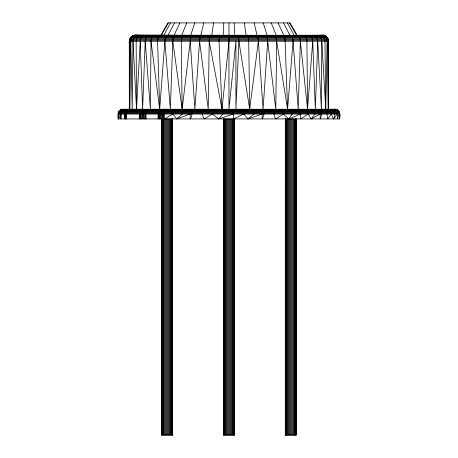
<?xml version="1.0" encoding="UTF-8"?>
<svg xmlns="http://www.w3.org/2000/svg" width="458" height="458" viewBox="0 0 458 458"><rect width="100%" height="100%" fill="white"/><g stroke="black" fill="none" stroke-linecap="round" stroke-linejoin="round"><path stroke-width="0.69" d="M328.563 103.468L328.626 109.193L328.655 41.237C328.701 38.191 326.245 35.443 323.211 35.134M325.043 35.735C327.069 36.766 328.409 38.964 328.403 41.237L328.14 109.193L327.172 41.237C327.207 38.312 324.945 35.569 322.037 35.134M316.043 35.06C319.278 35.026 321.865 38.1 321.791 41.237L321.424 109.193L317.703 41.237C317.778 38.197 315.402 35.054 312.207 35.06M155.834 35.06C152.754 35.14 150.94 38.449 151.003 41.237L150.39 109.193L145.203 41.237C145.129 38.312 147.247 35.089 150.39 35.06M129.385 102.037L129.311 109.193L129.282 41.237C129.202 37.659 132.614 34.659 136.152 35.06M138.923 35.06C135.654 35.014 132.906 38.025 132.975 41.237L132.213 109.193L130.765 41.237C130.673 37.596 134.177 34.562 137.772 35.06M233.139 109.193L233.328 114.059L218.661 118.92L212.415 114.059L212.632 110.618L213.142 109.193M273.701 35.06C276.266 35.672 276.546 39.05 276.655 41.237L275.779 109.193L267.701 41.237C267.524 39.165 267.609 35.93 265.302 35.06M328.655 41.237L129.282 41.237L129.797 109.193L130.765 41.237M210.434 35.06L209.712 36.239L209.22 40.27L208.235 109.193L199.574 41.237L200.106 36.869L201.394 35.06M339.613 114.059L339.693 118.92L118.147 118.92L118.29 113.298L119.653 110.618M321.791 41.237L325.724 109.193L327.172 41.237M176.273 35.06C173.525 35.478 172.843 38.907 172.792 41.237L182.152 109.193L190.23 41.237C190.408 39.165 190.328 35.93 192.635 35.06M295.931 35.06C298.925 35.22 300.391 38.598 300.351 41.237L298.238 109.193L293.063 41.237C293.068 38.753 291.981 35.329 289.095 35.06M172.792 41.237L170.353 109.193L164.869 41.237C164.869 38.753 165.951 35.329 168.842 35.06M317.703 41.237L315.327 109.193L312.734 41.237C312.808 38.312 310.684 35.089 307.541 35.06M145.203 41.237L142.61 109.193L140.228 41.237C140.154 38.197 142.535 35.054 145.73 35.06M193.711 109.193C190.946 111.328 192.967 116.487 190.122 118.92L190.156 114.059L176.754 118.92L173.09 114.059C173.158 112.302 173.473 109.622 175.54 109.193M238.28 35.06L238.893 41.237L235.922 109.193L235.916 41.237L228.966 109.193L228.966 22.9M223.189 35.06L223.785 22.9M132.975 41.237L136.507 109.193L140.228 41.237M334.334 109.193C339.555 108.626 341.021 115.004 339.561 118.92C339.344 115.702 339.813 110.659 335.829 109.433M267.701 41.237L263.069 109.193L258.272 39.331L257.608 36.239L256.537 35.06M199.574 41.237L194.862 109.193L190.23 41.237M126.477 118.92C126.442 115.943 125.561 109.834 129.917 109.193C125.028 109.17 124.318 115.307 125.108 118.92C123.42 115.49 124.152 109.262 128.956 109.193M151.003 41.237L159.699 109.193L164.869 41.237M300.351 41.237L307.547 109.193L312.734 41.237M118.147 118.92C118.278 116.063 117.265 111.981 120.231 110.12M125.051 118.92C124.221 115.261 125.011 109.164 129.917 109.193C125.326 109.554 125.669 115.742 125.979 118.92M276.655 41.237L287.578 109.193L293.063 41.237M209.209 41.237L222.01 109.193L228.966 41.237M238.893 41.237L249.702 109.193L258.358 41.237M211.808 35.06L213.577 22.9M126.076 109.193C121.17 109.21 120.792 115.376 120.866 118.92L120.946 114.059L118.542 118.92C118.799 115.37 119.143 109.176 124.112 109.193M200.913 35.06L203.81 22.9M326.777 109.193C331.878 109.319 331.123 116.063 333.527 118.92C335.834 115.462 335.216 109.307 330.207 109.193M190.831 35.06L194.764 22.9M339.166 114.059L337.494 118.92C338.267 115.324 337.603 109.193 332.731 109.193M181.843 35.06L186.704 22.9M174.212 35.06L179.857 22.9M168.16 35.06L174.429 22.9M163.85 35.06L170.565 22.9M161.416 35.06L168.384 22.9M160.93 35.06L167.943 22.9L289.988 22.9L297.007 35.06M223.115 109.193L222.846 114.059L218.661 118.92M280.937 109.193C282.975 109.651 283.239 112.319 283.319 114.059L288.712 118.92L292.204 114.059C292.17 112.21 291.609 109.508 289.433 109.193M331.26 114.059L327.728 118.92C326.92 115.691 327.287 109.388 322.466 109.193M333.527 118.92L337.494 114.059M304.73 109.193C307.089 109.319 308.234 111.981 308.205 114.059L311.085 118.92L315.178 114.059C315.23 111.867 313.816 109.262 311.4 109.193M176.754 118.92L182.381 114.059L182.982 110.618L184.425 109.193M219.651 35.06L219.039 41.237L222.01 109.193M243.124 109.193L243.776 114.059L247.921 118.92L254.087 114.059L253.766 110.618L252.988 109.193M283.319 114.059L275.859 118.92C273.06 116.487 275.206 111.054 271.978 109.193M308.205 114.059L300.522 118.92C300.402 116.034 301.57 110.029 297.385 109.193M120.883 109.725L120.151 110.12L126.259 110.12M212.415 114.059L204.176 118.92C202.654 116.315 200.97 111.838 203.312 109.193M173.09 114.059L164.29 118.92C164.559 116.109 163.145 110.241 167.13 109.193M311.085 118.92L320.142 114.059L320.205 118.92C322.117 115.857 321.98 109.502 317.325 109.193M162.939 109.193L162.281 111.849L162.195 118.92M146.131 118.92L145.758 111.849L144.253 109.725L142.696 109.193L142.014 111.849L141.934 118.92M243.776 114.059L233.328 118.92L233.328 114.059M121.685 109.725L123.122 109.25M288.712 118.92L300.522 114.059M247.921 118.92L262.159 114.059L262.182 118.92C263.676 116.418 265.491 111.477 262.629 109.193M157.403 35.363L158.834 35.06M151.466 35.363L153.018 35.06M146.302 35.363L147.957 35.06M141.963 35.363L143.703 35.06M164.422 109.193C161.811 111.403 163.558 116.08 162.939 118.92M138.488 35.363L140.297 35.06M145.552 118.92C146.984 106.554 139.215 106.01 141.19 118.92M135.912 35.363L136.828 35.134M135.196 35.134C132.059 35.237 129.482 38.151 129.528 41.237L129.797 109.193M123.088 109.193L121.507 109.433L336.493 109.433M122.326 109.25L120.803 109.725L337.197 109.725M165.83 109.193C162.395 110.762 164.159 116.166 163.643 118.92M144.9 118.92C146.863 106.491 138.522 106.491 140.486 118.92M184.231 35.06C181.666 35.672 181.385 39.05 181.276 41.237L182.152 109.193M143.612 109.193C138.837 108.895 139.804 116.132 139.833 118.92M162.006 35.06C159.006 35.22 157.541 38.598 157.581 41.237L159.699 109.193M141.259 109.25L141.797 109.193M143.457 118.92L143.371 111.849L142.696 109.193L141.133 109.725L139.627 111.849L139.255 118.92M142.169 109.25L142.822 109.193M136.713 109.25L137.366 109.193M132.041 109.25L132.734 109.193M141.894 35.06C138.654 35.026 136.066 38.1 136.141 41.237L136.507 109.193M134.492 35.134L324.384 35.363L133.547 35.363M132.654 35.735L325.283 35.735M131.824 36.239L326.107 36.239M131.091 36.869L326.846 36.869M130.461 37.608L327.476 37.608M129.952 38.432L327.98 38.432M129.58 39.331L328.352 39.331M129.356 40.27L328.575 40.27M122.246 109.25L335.748 109.25L334.701 109.193M127.055 110.12L337.849 110.12M119.572 110.618L125.715 110.618M126.477 110.618L338.428 110.618M119.074 111.197L125.246 111.197M125.979 111.197L338.926 111.197M118.674 111.849L339.321 111.849M118.382 112.553L339.613 112.553M118.204 113.298L124.427 113.298M125.108 113.298L339.796 113.298M118.147 114.059L124.37 114.059M125.051 114.059L339.853 114.059M322.243 35.06L323.445 35.134M320.159 35.06L323.674 35.363M319.008 35.06C322.277 35.014 325.031 38.025 324.957 41.237L325.724 109.193M317.634 35.06L319.444 35.363M314.228 35.06L315.968 35.363M309.974 35.06L311.629 35.363M304.913 35.06L306.465 35.363M302.097 35.06C305.177 35.14 306.992 38.449 306.929 41.237L307.547 109.193M299.103 35.06L300.534 35.363M154.575 109.193C158.932 109.834 158.05 115.943 158.016 118.92M155.731 109.193C159.733 110.223 158.336 116.103 158.594 118.92M281.659 35.06C284.412 35.478 285.088 38.907 285.139 41.237L287.578 109.193M157.025 109.193C160.483 110.739 158.731 116.166 159.241 118.92M321.104 35.134L322.02 35.363M158.434 109.193C161.079 111.374 159.321 116.086 159.945 118.92M247.503 35.06L248.219 36.239L248.711 40.27L249.702 109.193M336.201 109.433L337.552 110.12M159.911 109.193L160.598 111.849L160.684 118.92M142.93 109.25L144.035 111.849L144.196 118.92M325.386 36.239L326.113 36.869M338.13 110.618L339.023 111.849M289.553 22.9L296.515 35.06M287.366 22.9L294.082 35.06M283.508 22.9L289.777 35.06M278.075 22.9L283.72 35.06M271.228 22.9L276.088 35.06M263.167 22.9L267.1 35.06M254.127 22.9L257.018 35.06M244.354 22.9L246.123 35.06M118.227 114.059L118.542 118.92M234.147 22.9L234.742 35.06M161.422 109.193L161.439 118.92M339.613 116.143L339.693 118.92M328.403 41.237L328.626 109.193M296.212 118.92L296.171 435.1L285.277 435.1L285.317 118.92M296.091 118.92L296.091 435.1M295.822 118.92L295.822 435.1M295.404 118.92L295.404 435.1M294.849 118.92L294.849 435.1M294.179 118.92L294.179 435.1M293.412 118.92L293.412 435.1M292.565 118.92L292.565 435.1M291.666 118.92L291.666 435.1M290.744 118.92L290.744 435.1M289.817 118.92L289.817 435.1M288.918 118.92L288.918 435.1M288.076 118.92L288.076 435.1M287.303 118.92L287.303 435.1M286.634 118.92L286.634 435.1M286.084 118.92L286.084 435.1M285.666 118.92L285.666 435.1M285.511 118.92L285.511 435.1M285.391 118.92L285.391 435.1M234.433 118.92L234.439 435.1L223.493 435.1L223.498 118.92L223.538 435.1M234.319 118.92L234.393 435.1M234.044 118.92L234.044 435.1M233.626 118.92L233.626 435.1M233.076 118.92L233.076 435.1M232.406 118.92L232.406 435.1M231.634 118.92L231.634 435.1M230.792 118.92L230.792 435.1M229.893 118.92L229.893 435.1M228.966 118.92L228.966 435.1M228.044 118.92L228.044 435.1M227.145 118.92L227.145 435.1M226.298 118.92L226.298 435.1M225.531 118.92L225.531 435.1M224.861 118.92L224.861 435.1M224.306 118.92L224.306 435.1M223.888 118.92L223.888 435.1M172.62 118.92L172.655 435.1L161.72 435.1L161.76 118.92M172.54 118.92L172.54 435.1M172.265 118.92L172.265 435.1M171.847 118.92L171.847 435.1M171.298 118.92L171.298 435.1M170.628 118.92L170.628 435.1M169.861 118.92L169.861 435.1M169.013 118.92L169.013 435.1M168.115 118.92L168.115 435.1M167.187 118.92L167.187 435.1M166.265 118.92L166.265 435.1M165.367 118.92L165.367 435.1M164.519 118.92L164.519 435.1M163.752 118.92L163.752 435.1M163.082 118.92L163.082 435.1M162.533 118.92L162.533 435.1M162.115 118.92L162.115 435.1M161.84 118.92L161.84 435.1M142.696 109.193L142.696 118.92M125.584 118.92C125.045 115.553 125.171 109.365 129.917 109.193C125.086 109.244 124.587 115.399 125.292 118.92"/></g></svg>
